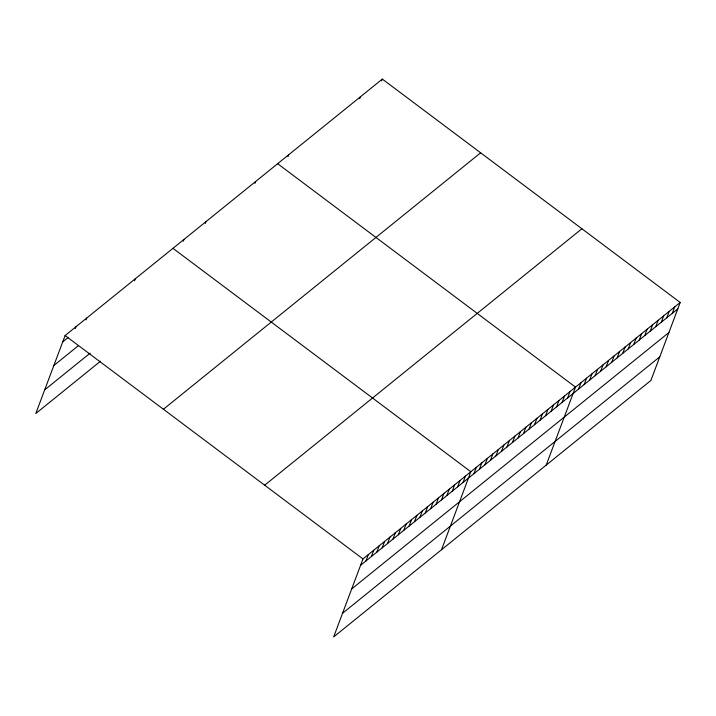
<?xml version="1.0" encoding="UTF-8"?>
<svg xmlns="http://www.w3.org/2000/svg" width="716" height="716" viewBox="0 0 716 716"><rect width="100%" height="100%" fill="white"/><g stroke="black" fill="none" stroke-linecap="round" stroke-linejoin="round"><path stroke-width="1.07" d="M680.2 302.492L362.976 558.928L333.665 636.918L650.889 380.473L680.2 302.492L382.335 79.082L65.111 335.527L35.8 413.508L100.517 361.195M75.216 328.626L75.896 326.8M86.001 319.909L86.681 318.083M134.536 280.672L135.217 278.846M183.305 241.247L183.985 239.43M205.34 223.437L206.029 221.611M254.932 183.35L255.612 181.524M287.984 156.625L288.673 154.799M359.611 98.727L360.3 96.902M381.655 80.908L382.335 79.082M365.965 560.95L368.364 554.569M371.362 556.592L373.761 550.21M376.759 552.233L379.158 545.852M382.147 547.874L384.546 541.493M387.544 543.507L389.943 537.125M392.932 539.148L395.33 532.767M398.329 534.789L400.727 528.408M403.717 530.431L406.115 524.049M409.113 526.072L411.512 519.691M414.501 521.713L416.9 515.332M419.898 517.355L422.297 510.973M425.286 512.996L427.685 506.615M430.683 508.637L433.082 502.256M436.08 504.279L438.478 497.897M441.468 499.92L443.866 493.539M446.865 495.562L449.263 489.18M452.252 491.194L454.651 484.813M457.649 486.835L460.048 480.454M463.037 482.477L465.436 476.095M441.521 549.727L470.833 471.737L172.968 248.336M473.938 473.67L476.346 467.288M479.452 469.213L481.85 462.831M484.965 464.756L487.363 458.374M490.469 460.307L492.868 453.926M495.982 455.85L498.381 449.469M501.495 451.393L503.894 445.012M507 446.945L509.398 440.564M512.513 442.488L514.911 436.107M518.017 438.031L520.416 431.65M523.53 433.583L525.929 427.201M529.043 429.126L531.442 422.744M534.548 424.669L536.946 418.287M540.061 420.22L542.46 413.839M545.565 415.763L547.964 409.382M551.078 411.315L553.477 404.934M556.592 406.858L558.99 400.477M562.096 402.401L564.494 396.02M567.609 397.953L570.008 391.571M546.201 465.105L575.512 387.114L277.656 163.713M578.626 389.039L581.025 382.657M584.14 384.59L586.538 378.209M589.644 380.133L592.043 373.752M595.157 375.676L597.556 369.295M600.661 371.228L603.06 364.847M606.175 366.771L608.573 360.39M611.688 362.323L614.086 355.933M617.192 357.866L619.591 351.484M622.705 353.409L625.104 347.027M628.218 348.96L630.617 342.579M633.723 344.503L636.121 338.122M639.236 340.046L641.634 333.665M644.74 335.598L647.139 329.217M650.253 331.141L652.652 324.76M655.767 326.684L658.165 320.303M661.271 322.236L663.669 315.854M666.784 317.779L669.183 311.397M672.288 313.322L674.687 306.94M62.713 341.908L68.109 337.54M53.834 365.536L78.483 345.604M44.678 389.88L90.135 353.14M163.409 409.248L480.633 152.812M264.678 485.206L581.902 228.771M360.578 565.309L677.801 308.873M351.69 588.937L668.923 332.501M342.543 613.281L659.767 356.845M65.111 335.527L362.976 558.928"/></g></svg>
